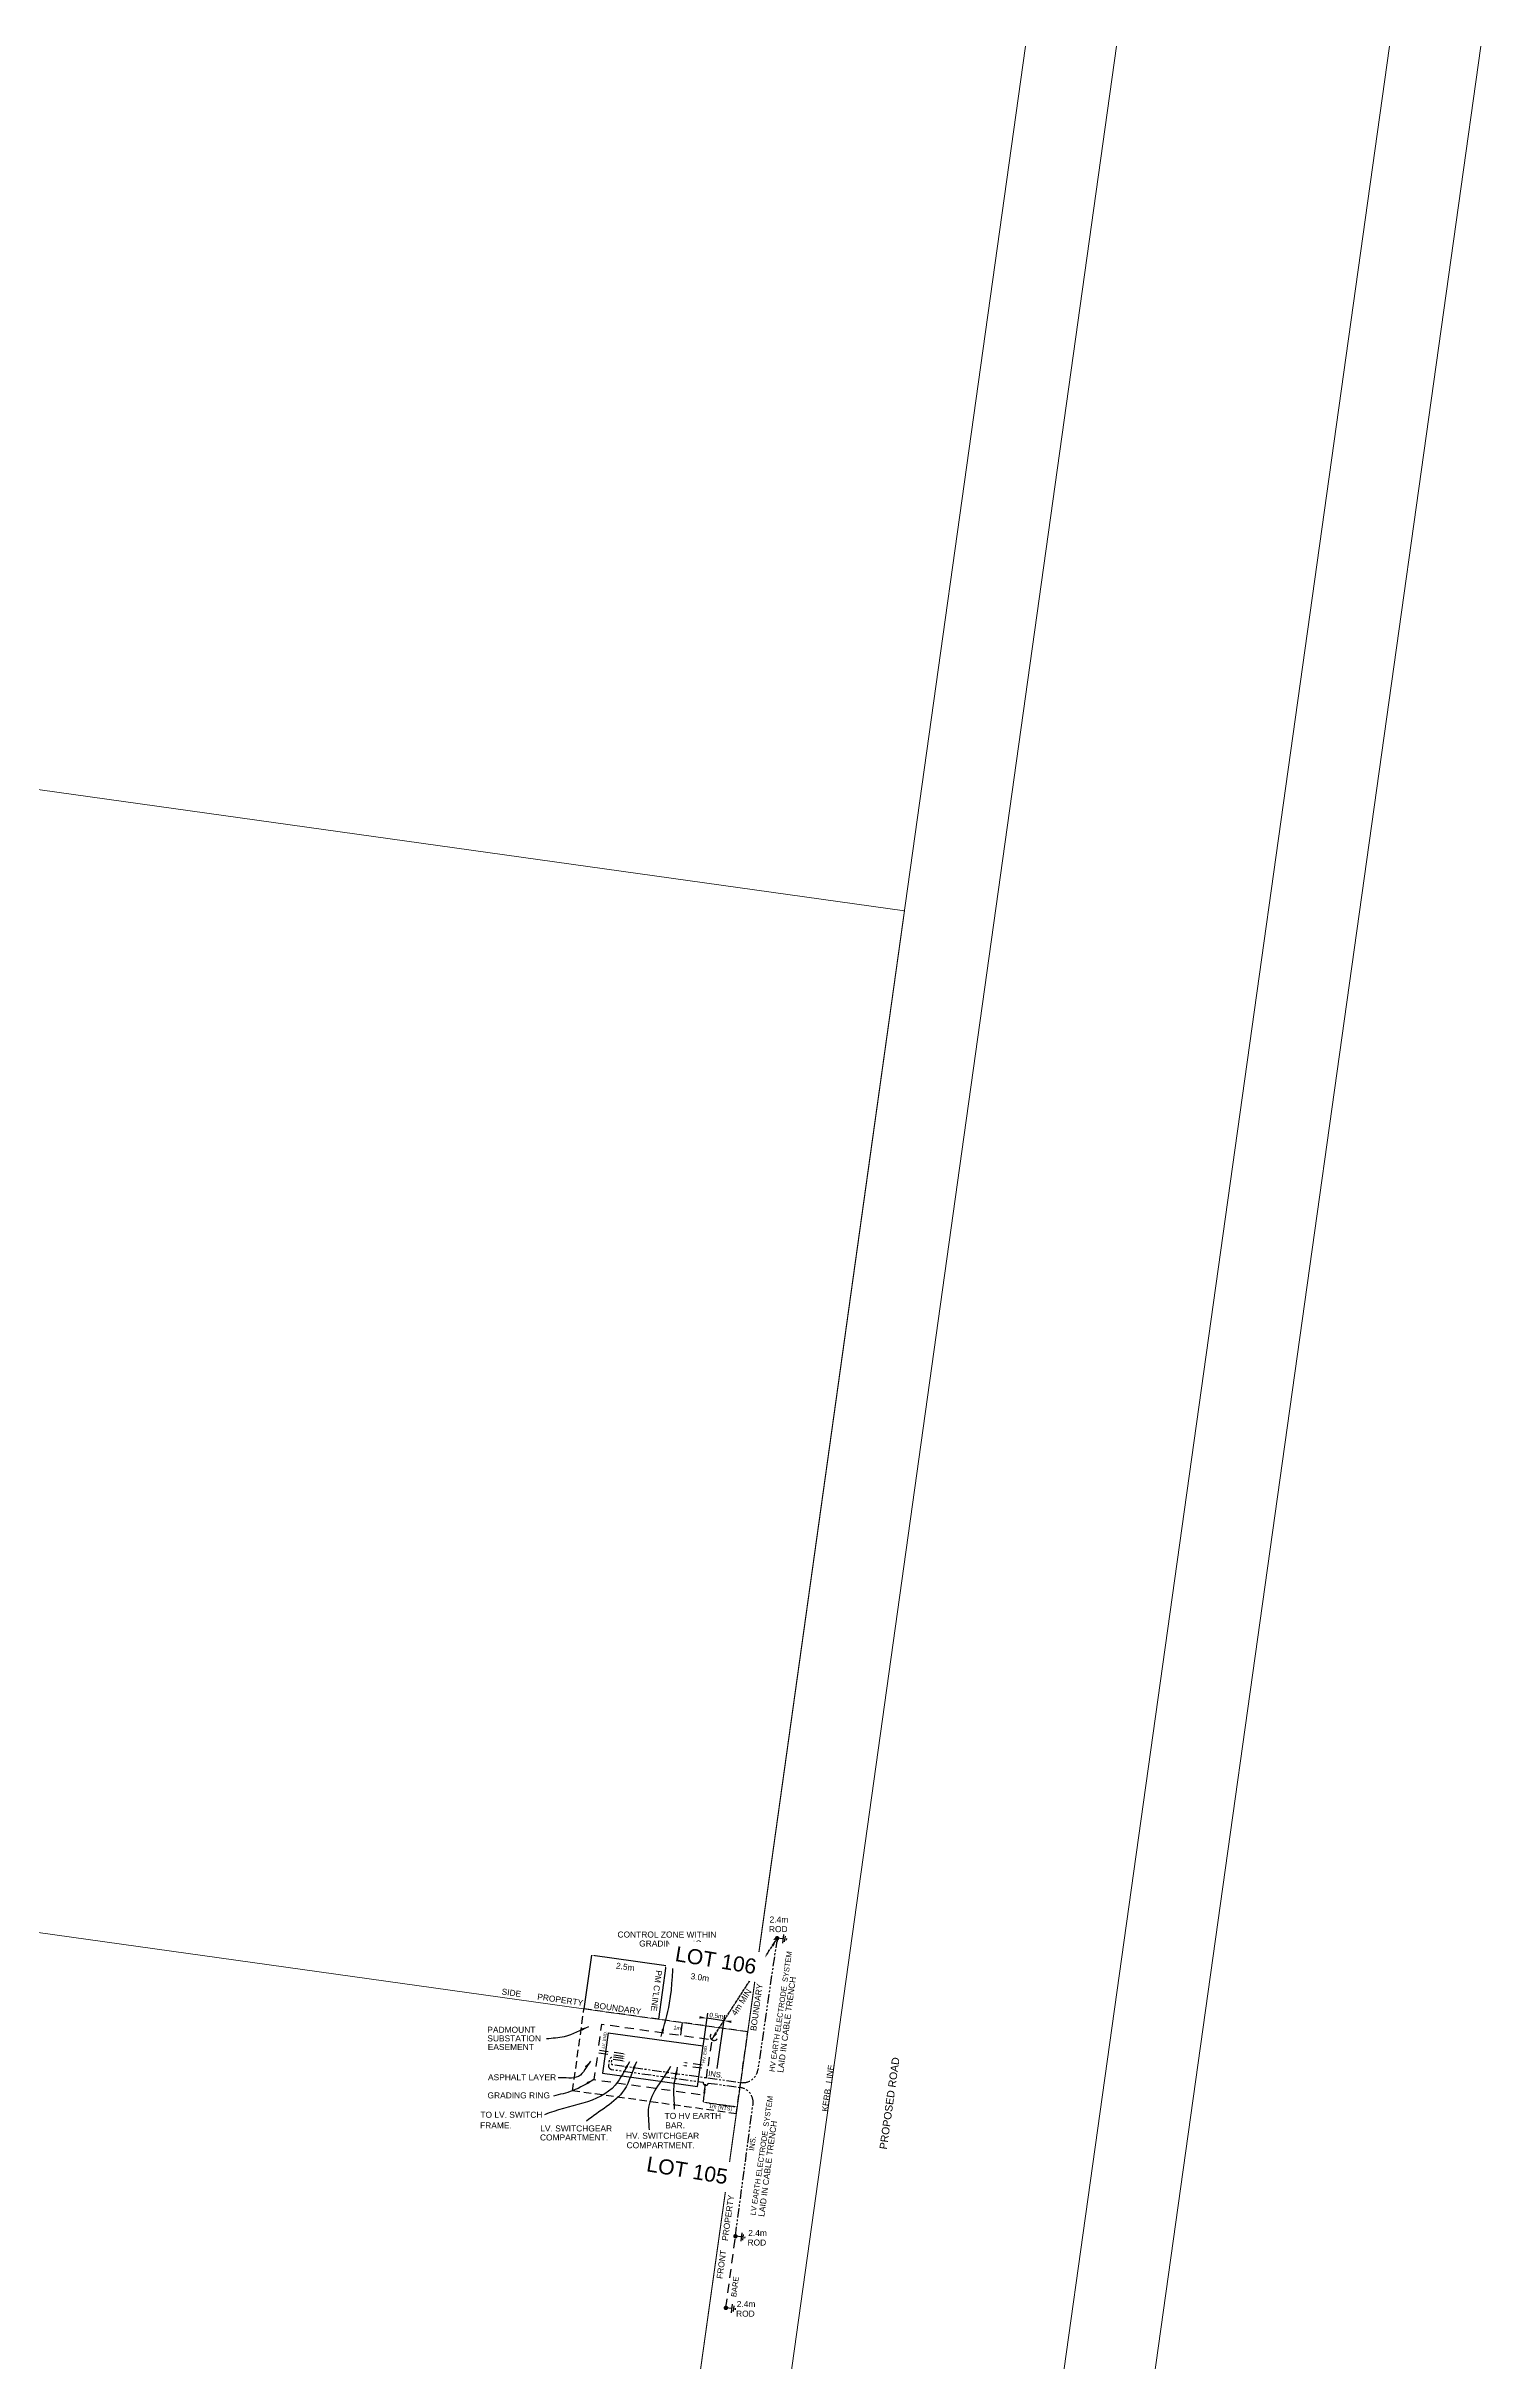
# Model space of a CAD drawing. Header units: metres. Extents: x 301573 to 309518, y 6281168 to 6284857.
# Drawn here: x 306776 to 307253, y 6282524 to 6283294 of the extents above; entities that cross this region are included whole.
import ezdxf
from ezdxf.enums import TextEntityAlignment as Align

# ---------------------------------------------------------------- set-up
doc = ezdxf.new("R2010")
doc.units = ezdxf.units.M
for name, pattern in [('CENTER2', [1.125, 0.75, -0.125, 0.125, -0.125]), ('Dash', [5, 3, -2]), ('DASHED', [0.75, 0.5, -0.25]), ('PHANTOM2', [1.25, 0.625, -0.125, 0.125, -0.125, 0.125, -0.125])]:
    doc.linetypes.add(name, pattern=pattern)
for name, color, linetype, lineweight in [('_User Miscellaneous7', 102, 'Continuous', 20), ('Cadastre Developer_SP_NEW', 70, 'Continuous', 15), ('Cadastre Roads_SP_NEW', 42, 'Continuous', 15)]:
    doc.layers.add(name, color=color, linetype=linetype, lineweight=lineweight)
doc.layers.add('Notes', color=7, linetype='Continuous')
doc.styles.add('ARIAL', font='arial.ttf', dxfattribs={"height": 2})
doc.styles.add('ieISOCP', font='arial.ttf', dxfattribs={"height": 1.5})
doc.styles.add('RoadName', font='arial.ttf', dxfattribs={"height": 2.5})
doc.styles.get("Standard").update_dxf_attribs({"font": 'arial.ttf'})
doc.linetypes.add('Cable New UG', pattern='A,7,-0.25,["x",Standard,S=2,R=0,X=0.2,Y=-0.8],-2.1', length=9.35)
doc.dimstyles.new('DIM 1000', dxfattribs={"dimtxt": 2.5, "dimasz": 2.5, "dimexe": 1, "dimexo": 1, "dimgap": 1, "dimtad": 1, "dimdec": 0, "dimzin": 0, "dimdsep": 46, "dimtxsty": 'ARIAL', "dimcen": 1, "dimadec": 0, "dimazin": 0, "dimtfac": 1, "dimtdec": 0, "dimtix": 1, "dimtmove": 0, "dimatfit": 3, "dimfxl": 1, "dimtolj": 1, "dimtzin": 0, "dimarcsym": 0})

# ---------------------------------------------------------------- blocks, each defined once
blk = doc.blocks.new('m4')
at = {"layer": 'Notes', "color": 7, "linetype": 'Continuous'}
for points in [[(0, -1.95), (0, 0)], [(-1.43, -1.95), (1.43, -1.95)], [(-0.95, -2.52), (0.95, -2.52)], [(-0.24, -3.09), (0.24, -3.09)]]:
    blk.add_lwpolyline(points, dxfattribs=at)

msp = doc.modelspace()

# ---------------------------------------------------------------- hatches: boundary and pattern name
at = {"layer": 'Notes'}
h = msp.add_hatch(color=250, dxfattribs=at)
edge = h.paths.add_edge_path()
edge.add_arc((307019.009, 6282665.056), 0.747, 82.014778, 442.014778, ccw=False)
h = msp.add_hatch(color=250, dxfattribs=at)
edge = h.paths.add_edge_path()
edge.add_arc((307005.148, 6282565.975), 0.747, 82.014778, 442.014778, ccw=False)
h = msp.add_hatch(color=250, dxfattribs=at)
edge = h.paths.add_edge_path()
edge.add_arc((307001.974, 6282542.186), 0.747, 82.014778, 442.014778, ccw=False)

# ---------------------------------------------------------------- linework, layer by layer
at = {"layer": 'Cadastre Developer_SP_NEW', "flags": 128}
for points in [[(306351.061, 6282726.028), (306403.191, 6283098.7), (307061.383, 6283006.63), (307009.252, 6282633.958)], [(306298.916, 6282353.258), (306351.06, 6282726.028), (307009.252, 6282633.958), (306957.107, 6282261.187)]]:
    msp.add_lwpolyline(points, close=True, dxfattribs=at)
at = {"layer": 'Cadastre Roads_SP_NEW', "linetype": 'Continuous', "flags": 128}
for points in [[(307101.576, 6283293.96), (307050.772, 6282930.773), (306998.641, 6282558.101), (306946.524, 6282185.529), (306894.445, 6281813.254), (306892.579, 6281799.914)], [(307131.868, 6283293.96), (307080.482, 6282926.617), (307028.352, 6282553.945), (306976.235, 6282181.372), (306924.156, 6281809.097), (306922.872, 6281799.914)], [(307013.275, 6281799.914), (307222.706, 6283293.96)], [(307043.569, 6281799.914), (307252.999, 6283293.96)]]:
    msp.add_lwpolyline(points, dxfattribs=at)
at = {"layer": 'Notes', "color": 3, "linetype": 'CENTER2'}
for p, q in [((306997.265, 6282631.351), (307018.977, 6282664.945)), ((306994.973, 6282614.966), (306994.36, 6282610.579)), ((306995.622, 6282610.403), (307004.906, 6282609.104))]:
    msp.add_line(p, q, dxfattribs=at)
at = {"layer": 'Notes', "color": 3, "linetype": 'PHANTOM2', "ltscale": 5}
for p, q in [((307018.987, 6282665.014), (307012.594, 6282621.326)), ((307005.137, 6282566.003), (307010.987, 6282609.837))]:
    msp.add_line(p, q, dxfattribs=at)
at = {"layer": 'Notes', "color": 7}
for p, q in [((306957.292, 6282659.411), (306954.782, 6282641.578)), ((306964.063, 6282658.462), (306958.535, 6282659.236)), ((306982.127, 6282655.93), (306964.063, 6282658.462)), ((306979.618, 6282638.103), (306982.127, 6282655.93)), ((306988.896, 6282654.967), (306983.368, 6282655.742)), ((307011.746, 6282651.681), (306988.896, 6282654.967)), ((306994.372, 6282629.191), (306995.914, 6282640.184)), ((307001.33, 6282637.64), (306995.669, 6282638.434)), ((306999.099, 6282621.736), (307001.587, 6282639.472))]:
    msp.add_line(p, q, dxfattribs=at)
at = {"layer": 'Notes', "linetype": 'DASHED', "ltscale": 5}
for p, q in [((306950.973, 6282614.343), (306954.782, 6282641.578)), ((307009.252, 6282633.958), (306954.782, 6282641.578)), ((307005.442, 6282606.723), (307009.252, 6282633.958)), ((307005.442, 6282606.723), (306950.973, 6282614.343))]:
    msp.add_line(p, q, dxfattribs=at)
at = {"layer": 'Notes', "color": 3}
for p, q in [((306962.86, 6282633.657), (306960.981, 6282620.227)), ((306962.86, 6282633.657), (306994.378, 6282629.248)), ((306987.415, 6282637.013), (306986.827, 6282632.83)), ((306992.517, 6282615.815), (306994.396, 6282629.245)), ((306960.981, 6282620.227), (306979.37, 6282617.654)), ((306979.37, 6282617.654), (306992.517, 6282615.815))]:
    msp.add_line(p, q, dxfattribs=at)
at = {"layer": 'Notes', "color": 3, "linetype": 'Dash'}
msp.add_line((307001.963, 6282542.213), (307005.137, 6282566.003), dxfattribs=at)
at = {"layer": 'Notes', "color": 3, "linetype": 'Dash', "flags": 128}
for points in [[(306967.804, 6282626.605), (306959.472, 6282627.842), (306960.688, 6282636.535), (306997.265, 6282631.351), (306996.042, 6282622.603), (306988.603, 6282623.644), (306988.603, 6282623.644)], [(306967.671, 6282625.695), (306959.344, 6282626.931), (306958.102, 6282618.054), (306994.689, 6282612.937), (306995.896, 6282621.565), (306988.49, 6282622.601), (306988.49, 6282622.601)]]:
    msp.add_lwpolyline(points, dxfattribs=at)
at = {"layer": 'Notes', "color": 3, "linetype": 'PHANTOM2', "ltscale": 5, "flags": 128}
for points in [[(306967.653, 6282625.032), (306964.582, 6282625.502, 0.4142136), (306963.169, 6282624.463), (306962.934, 6282622.846, 0.4118323), (306963.978, 6282621.431), (306994.448, 6282617.169)], [(306967.543, 6282624.31), (306964.472, 6282624.78, 0.4142136), (306963.891, 6282624.353), (306963.785, 6282623.657, 0.4142136), (306964.212, 6282623.076), (307006.895, 6282617.105)]]:
    msp.add_lwpolyline(points, format="xyb", dxfattribs=at)
msp.add_lwpolyline([(306996.125, 6282616.935), (307006.665, 6282615.46)], dxfattribs=at)
at = {"layer": 'Notes', "color": 3, "linetype": 'CENTER2'}
for centre, radius, start, end in [((307018.444, 6282664.166), 0.662, 324.601074, 144.601074), ((306998.063, 6282632.377), 1.3, 142.12709, 322.12709)]:
    msp.add_arc(centre, radius, start, end, dxfattribs=at)
at = {"layer": 'Notes', "color": 3, "linetype": 'PHANTOM2', "ltscale": 5}
for centre, radius, start, end in [((307007.647, 6282622.048), 5, 261.347227, 351.694424), ((306995.282, 6282617.021), 0.847, 169.90449, 354.169237), ((307006.031, 6282610.5), 5, 352.379303, 82.7265)]:
    msp.add_arc(centre, radius, start, end, dxfattribs=at)
at = {"layer": 'Notes', "color": 3, "linetype": 'CENTER2'}
for points in [[(307017.102, 6282662.782), (307017.819, 6282662.327), (307018.827, 6282664.706)], [(306998.322, 6282633.708), (306999.03, 6282633.238), (306997.265, 6282631.351)], [(306995.651, 6282610.613), (306995.592, 6282610.192), (306994.36, 6282610.579)], [(307004.327, 6282608.97), (307004.386, 6282609.391), (307005.619, 6282609.004)]]:
    msp.add_solid(points, dxfattribs=at)
at = {"layer": 'Notes', "color": 7}
for points in [[(306958.506, 6282659.029), (306958.564, 6282659.444), (306957.292, 6282659.411)], [(306980.854, 6282655.911), (306980.917, 6282656.325), (306982.127, 6282655.93)], [(306983.339, 6282655.535), (306983.397, 6282655.949), (306982.125, 6282655.916)], [(307010.473, 6282651.662), (307010.536, 6282652.076), (307011.746, 6282651.681)], [(306993.135, 6282638.369), (306993.251, 6282639.194), (306995.669, 6282638.434)], [(307003.748, 6282636.88), (307003.864, 6282637.706), (307001.33, 6282637.64)]]:
    msp.add_solid(points, dxfattribs=at)
at = {"layer": 'Notes', "color": 3}
for points in [[(306986.782, 6282634.121), (306987.204, 6282634.066), (306986.827, 6282632.83)], [(306987.036, 6282635.777), (306987.457, 6282635.721), (306987.415, 6282637.013)], [(306967.533, 6282624.889), (306968.502, 6282624.902), (306967.581, 6282625.204)], [(306967.644, 6282625.538), (306968.613, 6282625.535), (306967.698, 6282625.852)], [(306967.777, 6282626.448), (306968.746, 6282626.445), (306967.83, 6282626.762)], [(306967.359, 6282624.176), (306968.328, 6282624.189), (306967.407, 6282624.491)], [(306988.517, 6282622.758), (306987.548, 6282622.761), (306988.463, 6282622.444)], [(306988.63, 6282623.801), (306987.661, 6282623.804), (306988.577, 6282623.487)]]:
    msp.add_solid(points, dxfattribs=at)

# ---------------------------------------------------------------- block references
at = {"layer": 'Notes', "color": 7, "xscale": -1.004520000000001, "yscale": 1.00452, "zscale": 1.00452, "rotation": 82.60939210322255}
for p in [(307018.997, 6282665.084), (307005.137, 6282566.003), (307001.963, 6282542.213)]:
    msp.add_blockref('m4', p, dxfattribs=at)

# ---------------------------------------------------------------- texts
at = {"layer": '_User Miscellaneous7', "linetype": 'Cable New UG', "lineweight": 0, "style": 'RoadName'}
msp.add_text('PROPOSED ROAD', height=2.5, rotation=82.036911, dxfattribs=at).set_placement((307056.377, 6282610.194), align=Align.MIDDLE_CENTER)
at = {"layer": 'Notes', "color": 7, "style": 'ARIAL'}
for s, p in [('2.4m', (307016.504, 6282670.277)), ('ROD', (307016.278, 6282667.085)), ('SUBSTATION ', (306922.63, 6282630.76)), ('PADMOUNT', (306922.634, 6282633.63)), ('EASEMENT', (306922.766, 6282627.919)), ('ASPHALT LAYER', (306922.849, 6282617.86)), ('GRADING RING', (306922.691, 6282611.811)), ('TO LV. SWITCH', (306920.325, 6282605.374)), ('FRAME.', (306920.218, 6282601.833)), ('LV. SWITCHGEAR', (306940.226, 6282600.83)), ('TO HV EARTH', (306981.599, 6282605.005)), ('BAR.', (306981.83, 6282601.845)), ('COMPARTMENT.', (306940.132, 6282597.839)), ('HV. SWITCHGEAR', (306968.72, 6282598.409)), ('COMPARTMENT.', (306968.951, 6282595.249)), ('ROD', (307009.17, 6282562.908)), ('2.4m', (307009.396, 6282566.1)), ('ROD', (307005.354, 6282539.266)), ('2.4m', (307005.58, 6282542.458))]:
    msp.add_text(s, height=2, dxfattribs=at).set_placement(p)
for s, p in [('CONTROL ZONE WITHIN', (306982.369, 6282666.291)), ('GRADING RING', (306983.533, 6282663.3))]:
    msp.add_text(s, height=2, dxfattribs=at).set_placement(p, align=Align.MIDDLE_CENTER)
for s, rotation, p in [('2.5m', 351.929179, (306965.311, 6282655.001)), ('SIDE', 352.036863, (306927.279, 6282646.399)), ("PM C'LINE", 262.680168, (306978.74, 6282654.514)), ('3.0m', 351.929179, (306990.109, 6282651.513)), ('BOUNDARY', 82.020464, (307012.034, 6282634.142)), ('LAID IN CABLE TRENCH', 82.398589, (307021.039, 6282620.27)), ('PROPERTY', 352.036863, (306939.144, 6282644.69)), ('BOUNDARY', 352.036863, (306957.973, 6282641.866)), ('LINE', 82.036911, (307037.135, 6282616.735)), ('KERB', 82.036911, (307035.818, 6282607.32)), ('LAID IN CABLE TRENCH', 82.398589, (307014.726, 6282572.392)), ('PROPERTY', 82.020464, (307002.589, 6282564.338)), ('FRONT', 82.020464, (307000.808, 6282551.717))]:
    msp.add_text(s, height=2, rotation=rotation, dxfattribs=at).set_placement(p)
for s, p in [('HV EARTH ELECTRODE  SYSTEM', (307020.152, 6282640.695)), ('LV EARTH ELECTRODE  SYSTEM', (307013.839, 6282592.818))]:
    msp.add_text(s, height=1.8, rotation=81.675137, dxfattribs=at).set_placement(p, align=Align.MIDDLE_CENTER)
for s, height, rotation, p in [('LV. END.', 1, 82.036865, (306962.346, 6282631.185)), ('HV. END.', 1, 82.036865, (306995.722, 6282626.534)), ('INS.', 1.8, 352.036863, (306998.363, 6282618.424)), ('INS.', 1.8, 82.397443, (307012.19, 6282596.661)), ('BARE', 1.8, 82.397443, (307006.385, 6282549.021))]:
    msp.add_text(s, height=height, rotation=rotation, dxfattribs=at).set_placement(p, align=Align.BOTTOM_CENTER)
at = {"layer": 'Notes', "color": 3, "linetype": 'CENTER2', "attachment_point": 5, "style": 'ARIAL'}
for s, insert, char_height, rotation in [('4m MIN', (307007.136, 6282643.796), 2, 57.125661), ('1m (NTS)', (307000.196, 6282608.646), 1.2745, 352.036865)]:
    msp.add_mtext(s, dxfattribs=dict(at, insert=insert, char_height=char_height, rotation=rotation))
at = {"layer": 'Notes', "color": 3, "insert": (306985.796, 6282635.227), "char_height": 1.2745, "attachment_point": 5, "rotation": 351.932111, "style": 'ARIAL'}
msp.add_mtext('1m', dxfattribs=at)
at = {"layer": 'Notes', "color": 7, "insert": (306998.803, 6282639.26), "char_height": 1.5, "attachment_point": 5, "rotation": 352.014777, "style": 'ARIAL'}
msp.add_mtext('\\A1;0.5m', dxfattribs=at)

# ---------------------------------------------------------------- leaders
at = {"layer": 'Notes', "color": 7, "path_type": 1}
for points in [[(306980.474, 6282632.373), (306983.246, 6282643.476), (306984.669, 6282661.095)], [(306956.255, 6282635.63), (306948.235, 6282632.287), (306942.361, 6282631.577)], [(306969.886, 6282623.94), (306965.169, 6282616.245), (306941.701, 6282606.406)], [(306958.102, 6282618.054), (306950.973, 6282614.343), (306944.621, 6282612.55)], [(306956.93, 6282624.164), (306952.957, 6282619.144), (306946.141, 6282618.677)], [(306972.205, 6282623.985), (306968.1, 6282614.616), (306955.626, 6282604.244)], [(306983.527, 6282622.459), (306976.237, 6282608.912), (306976.434, 6282601.337)], [(306985.822, 6282622.155), (306984.614, 6282615.816), (306984.812, 6282608.241)]]:
    msp.add_leader(points, dimstyle='DIM 1000', override={"dimgap": 1, "dimtad": 0}, dxfattribs=at)

# ---------------------------------------------------------------- next in the draw order: texts
at = {"layer": 'Cadastre Developer_SP_NEW', "char_height": 5, "attachment_point": 5, "rotation": 350.64566, "style": 'ieISOCP', "bg_fill": 3, "box_fill_scale": 1.5, "bg_fill_color": 256, "bg_fill_transparency": 0}
for s, insert in [('LOT 106', (306998.629, 6282657.742)), ('LOT 105', (306989.105, 6282587.87))]:
    msp.add_mtext(s, dxfattribs=dict(at, insert=insert))

doc.saveas('drawing.dxf')
